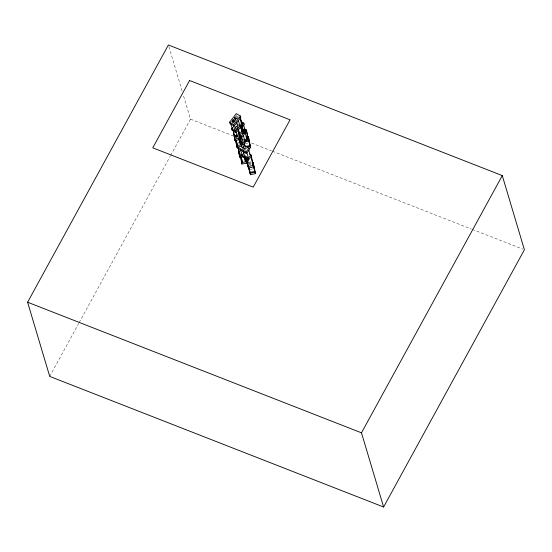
<?xml version="1.0" encoding="UTF-8"?>
<svg xmlns="http://www.w3.org/2000/svg" width="552" height="552" viewBox="0 0 552 552"><rect width="100%" height="100%" fill="white"/><g stroke="black" fill="none" stroke-linecap="round" stroke-linejoin="round"><path stroke-width="0.41" stroke-dasharray="2.76 2.07" d="M49.714 376.409L78.701 323.451M79.115 322.692L170.216 156.244M170.63 155.485L190.509 119.17L183.133 94.44M231.619 121.668L236.242 115.741M232.378 122.144L233.875 120.219L235.159 120.978M235.076 136.365L237.125 133.736M236.021 137.172L238.078 134.536M236.794 137.627L238.298 135.702M237.843 143.479L238.843 142.195M236.967 118.894L234.897 117.61L231.819 121.419L233.889 122.703M232.254 122.882L235.331 119.073M233.524 122.716L236.09 119.542M235.076 127.919L237.643 124.745M235.269 128.278L236.808 126.38M242.197 148.06L243.736 146.156L245.067 150.62M243.342 149.654L244.784 147.874L246.799 149.123M232.378 119.784L237.346 118.556M235.297 120.633L232.813 121.247L233.192 122.868M233.006 122.068L234.662 121.661M235.387 127.07L238.699 126.249M238.278 135.792L236.622 136.199L237.056 137.662L236.118 133.605M245.336 143.617L247.841 143.085M247.289 148.502L245.619 148.861L245.185 147.398M248.359 162.447L251.491 161.777M248.138 163.385L251.477 162.674M249.428 164.068L251.098 163.709M249.407 164.668L251.077 164.317M250.146 169.45L252.65 168.919M238.374 117.058L235.021 117.659L235.38 120.143M235.138 118.501L237.657 118.052M240.044 123.103L241.721 122.806M235.007 135.764L238.36 135.171M235.4 137.303L235.186 135.813L238.333 135.254M235.124 136.606L237.643 136.158M235.442 137.227L237.953 136.779M241.169 147.798L243.687 147.37L244.357 149.606M190.509 119.17L233.047 135.813M233.848 136.123L237.063 137.379M251.505 143.03L271.57 150.882M272.377 151.193L471.429 229.052M472.229 229.37L522.792 249.145M238.236 117.024L236.194 115.81L237.077 118.783M236.359 119.432L234.317 118.218L235.2 121.192M243.908 146.266L246.668 147.97M244.784 147.874L245.447 150.103M248.414 160.991L249.359 164.696M234.897 117.61L235.58 119.984M233.875 120.219L234.545 122.447M242.1 147.57L242.77 149.799M235.207 127.084L235.649 128.568M236.221 131.473L237.553 135.93L236.877 133.004M235.186 135.813L235.628 137.296M168.884 46.637L182.153 91.142M234.986 126.339L235.49 128.533M232.564 120.591L233.13 123.034M234.703 117.024L235.297 121.157M243.577 146.535L244.018 149.847M243.253 145.9L243.798 150.04"/><path stroke-width="0.83" d="M27.6 302.227L168.394 44.988L502.286 175.591L524.4 249.773L383.606 507.012L49.714 376.409L27.6 302.227L361.491 432.83L383.606 507.012M361.491 432.83L502.286 175.591M229.639 122.178L236.318 113.622L240.41 116.051L240.844 117.521L234.165 126.077L230.074 123.641L229.639 122.178L233.724 124.614L234.165 126.077M233.724 124.614L240.41 116.051M241.031 121.909L242.397 122.723L242.832 124.186L236.152 132.742L232.061 130.313L231.626 128.851L232.654 127.533M236.152 132.742L235.718 131.279L242.397 122.723M239.672 138.138L245.329 130.9L241.238 128.464L244.301 124.628L243.86 123.165L241.107 121.454M240.348 137.869L241.355 136.585M239.596 140.263L245.764 132.363L245.329 130.9M241.403 143.713L242.908 141.788L241.576 137.324M242.176 144.148L247.317 137.565L245.95 136.758M243.128 144.955L247.751 139.028L247.317 137.565M241.81 125.704L243.86 123.165M244.826 131.1L245.854 129.83L244.474 128.982M244.75 133.204L246.289 131.3L245.854 129.83M251.415 156.354L248.338 160.163L239.368 154.601L238.933 153.139L239.961 151.869M244.26 152.635L242.211 155.174L240.658 149.965M248.987 148.219L249.428 149.682L246.344 153.49L245.909 152.028L248.987 148.219L240.713 143.092M248.338 160.163L247.896 158.693L250.974 154.884L249.601 154.036M245.695 140.194L248.2 139.663L248.635 141.126L244.467 142.009M245.026 146.563L250.035 145.5L248.483 140.298M246.854 147.039L250.187 146.328L250.622 147.791L248.959 148.15M248.007 166.559L253.009 165.49L253.444 166.952L248.441 168.022L246.461 158.355M249.994 173.225L254.996 172.162L255.431 173.625L250.429 174.687L249.062 168.305M238.843 132.639L243.039 131.893L243.473 133.356L239.278 134.101M234.448 139.021L239.485 138.124L239.92 139.587L234.89 140.484L233.137 129.927M238.885 138.793L240.562 138.497L239.009 133.294M236.435 145.694L241.472 144.79L241.907 146.259L236.877 147.156L235.6 139.904M238.429 148.405L239.416 155.864L241.935 155.436M239.416 155.864L239.851 157.327L244.053 156.623M241.403 162.536L246.447 161.681L246.882 163.15L241.838 163.999L240.637 156.733M237.229 124.228L239.954 125.849L238.402 120.646M242.473 131.466L245.198 133.087L246.751 138.29M231.626 128.851L235.718 131.279M241.465 138.669L244.874 140.698L243.322 135.488M240.458 144.127L241.838 144.983M245.909 152.028L236.946 146.473L237.381 147.936L246.344 153.49M238.933 153.139L247.896 158.693M247.958 137.524L249.511 142.733M246.958 135.24L247.399 136.724M243.694 125.318L245.24 130.52M241.721 122.806L240.175 117.597L240.651 120.895M240.279 118.238L241.831 123.448M250.974 154.884L253.444 166.952M252.768 163.357L254.32 168.56M248.814 150.372L250.367 155.574M253.292 166.124L254.838 171.327L249.835 172.396L248.283 167.187M241.052 125.221L241.486 126.684M241.769 127.698L242.211 129.182M241.003 126.07L242.093 132.018L240.541 126.815M240.782 126.974L241.679 129.927M244.143 143.589L244.805 145.818M246.896 152.752L248.448 157.955L244.412 155.457L243.08 150.993M236.656 122.482L237.988 126.946L234.98 130.796L233.427 125.587M238.609 130.5L240.161 135.709M238.285 130.355L238.947 132.583M247.765 164.42L249.311 169.63M238.774 136.737L240.527 144.921L238.975 139.718M244.17 157.341L245.502 161.805L244.909 157.327M233.979 134.191L234.421 135.675M235.828 140.277L237.381 145.486L236.953 142.506M240.796 157.127L242.349 162.336L241.955 159.349M230.874 124.069L232.427 129.271M238.14 148.405L239.692 153.608M250.622 147.791L248.338 136.489L250.187 146.328M255.431 173.625L253.14 162.316L254.996 172.162M248.635 141.126L246.344 129.817L248.2 139.663M251.153 155.65L253.009 165.49M247.537 137.462L248.234 141.153M252.209 162.557L252.761 165.51M249.656 170.589L250.429 174.687M244.508 143.796L244.874 145.756M246.744 158.997L248.441 168.022M242.038 123.434L243.473 133.356M242.08 125.276L243.039 131.893M241.907 146.259L240.037 134.867L241.472 144.79M238.485 129.665L239.92 139.587M238.167 129.03L239.485 138.124M235.801 139.711L236.877 147.156M233.455 130.562L234.29 136.351M234.531 138.007L234.89 140.484M246.33 159.004L246.882 163.15M246.006 158.369L246.447 161.681M241.183 159.024L241.838 163.999M238.975 150.696L239.306 153.187M239.527 154.843L239.851 157.327M189.598 80.523L152.759 147.832L253.223 187.128L290.062 119.819L189.598 80.523"/></g></svg>
